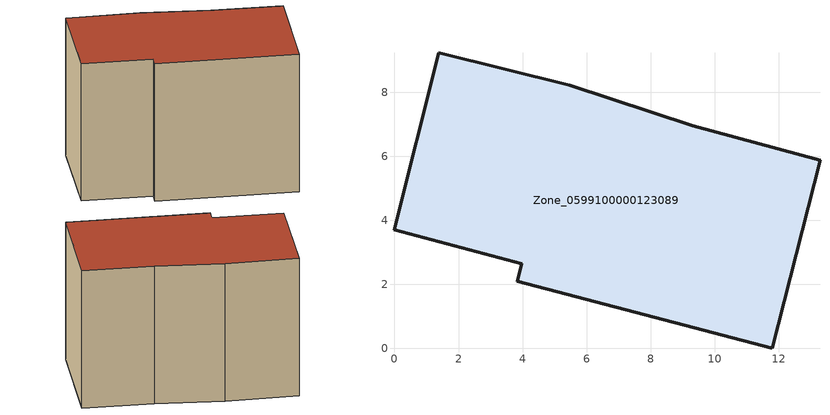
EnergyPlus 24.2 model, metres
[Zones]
Zone_0599100000123089
 floor ground (C_G): 3.83,2.1 3.97,2.65 0,3.71 1.38,9.24 5.47,8.22 9.31,6.95 13.29,5.87 11.8,0 z0.09
 wall outside (C_F): 3.97,2.65 3.83,2.1 11.8,0 13.29,5.87 9.31,6.95 5.47,8.22 1.38,9.24 0,3.71 3.97,2.65 z0.09:8.81
 roof outside (C_R): 1.38,9.24 0,3.71 3.97,2.65 3.83,2.1 11.8,0 13.29,5.87 9.31,6.95 5.47,8.22 z8.81
[BUILDING]
Pand.0599100000123089: North Axis=0; Terrain=City; Loads Convergence Tolerance Value=0.04; Temperature Convergence Tolerance Value=0.4; Solar Distribution=FullExterior; Maximum Number of Warmup Days=25; Minimum Number of Warmup Days=1
[Site:Location]
Rotterdam.The.Hague.AP_ZH_NLD Design_Conditions: Latitude=51.96; Longitude=4.45; Time Zone=1; Elevation=-4.5
[SITE:GROUNDTEMPERATURE:BUILDINGSURFACE]
18, 18, 18, 18, 18, 18, 18, 18, 18, 18, 18, 18
[MATERIAL] Thermal Absorptance=0.9; Solar Absorptance=0.7; Visible Absorptance=0.7
Name | Roughness | Thickness | Conductivity | Density | Specific Heat
G.D.1965 | MediumSmooth | 0.15 | 1 | 540 | 1210
F.D.1965 | Rough | 0.3 | 0.857143 | 1920 | 840
R.D.1965 | MediumRough | 0.2 | 0.08 | 1500 | 1000
[CONSTRUCTION]
C_G: G.D.1965
C_F: F.D.1965
C_R: R.D.1965
[ZONE]
Zone_0599100000123089: Type=1; Multiplier=1; Ceiling Height=Autocalculate; Volume=Autocalculate; Floor Area=autocalculate; Part of Total Floor Area=Yes
[ZONEINFILTRATION:DESIGNFLOWRATE]
Infil_Zone_0599100000123089: Zone or ZoneList or Space or SpaceList=Zone_0599100000123089; Schedule=AlwaysOn; Design Flow Rate Calculation Method=Flow/Area; Flow Rate per Floor Area=0.0042; Constant Term Coefficient=1; Temperature Term Coefficient=0; Velocity Term Coefficient=0; Velocity Squared Term Coefficient=0
[HVACTEMPLATE:ZONE:IDEALLOADSAIRSYSTEM]
Zone_0599100000123089: Maximum Heating Supply Air Temperature=50; Minimum Cooling Supply Air Temperature=13; Maximum Heating Supply Air Humidity Ratio=0.0156; Minimum Cooling Supply Air Humidity Ratio=0.0077; Heating Limit=NoLimit; Cooling Limit=NoLimit; Dehumidification Control Type=ConstantSensibleHeatRatio; Cooling Sensible Heat Ratio=0.7; Dehumidification Setpoint=60; Humidification Control Type=None; Humidification Setpoint=30; Outdoor Air Method=None; Outdoor Air Flow Rate per Person=0.00944; Outdoor Air Flow Rate per Zone Floor Area=0; Outdoor Air Flow Rate per Zone=0; Demand Controlled Ventilation Type=None; Outdoor Air Economizer Type=NoEconomizer; Heat Recovery Type=None; Sensible Heat Recovery Effectiveness=0.7; Latent Heat Recovery Effectiveness=0.65
[ZONECONTROL:THERMOSTAT]
ThermostatControl_Zone_0599100000123089: Zone or ZoneList=Zone_0599100000123089; Control Type Schedule=DualSetpointControlType; Control 1=Thermostat_Zone_0599100000123089; Temperature Difference Between Cutout And Setpoint=0
[THERMOSTATSETPOINT:DUALSETPOINT]
Thermostat_Zone_0599100000123089: Heating Setpoint Temperature Schedule=HeatingSetpoint_Zone_0599100000123089; Cooling Setpoint Temperature Schedule=CoolingSetpoint_Zone_0599100000123089
[SCHEDULE:COMPACT]
HeatingSetpoint_Zone_0599100000123089: Through: 12/31, For: AllDays, Until: 24:00, 21
CoolingSetpoint_Zone_0599100000123089: Through: 12/31, For: AllDays, Until: 24:00, 24
DualSetpointControlType: Through: 12/31, For: AllDays, Until: 24:00, 4
AlwaysOn: Through: 12/31, For: AllDays, Until: 24:00, 1
